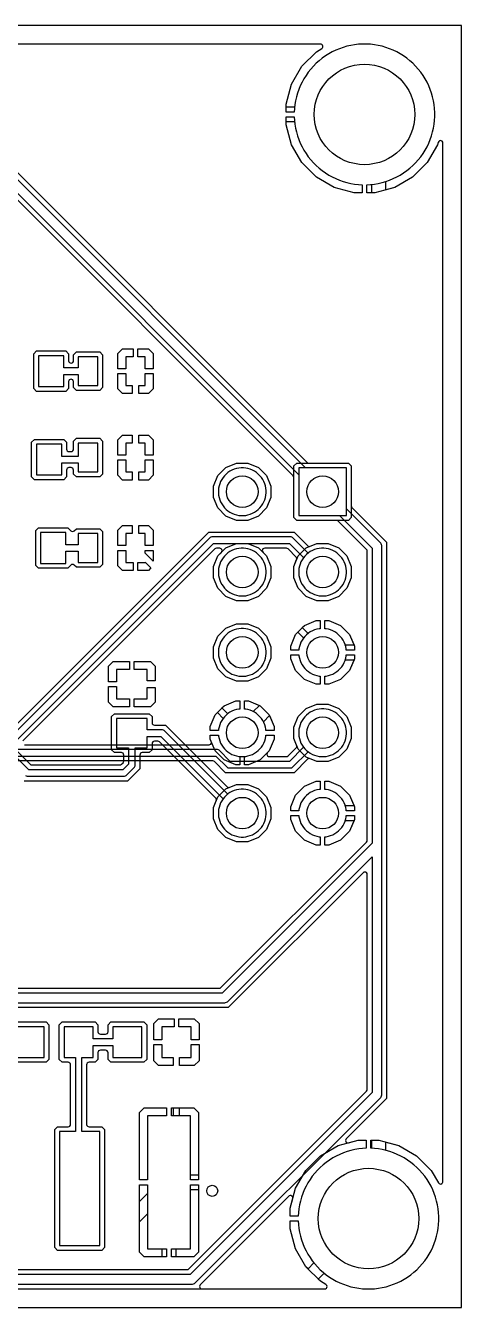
# Model space of a CAD drawing. Header units: millimetres. Extents: x 0 to 40.6, y 0 to 40.5.
# Drawn here: x 26.87 to 40.64, y 0 to 40.51 of the extents above; entities that cross this region are included whole.
import ezdxf

# ---------------------------------------------------------------- set-up
doc = ezdxf.new("R2010")
doc.units = ezdxf.units.MM

msp = doc.modelspace()

# ---------------------------------------------------------------- linework, layer by layer
at = {"layer": '16_copper'}
for points in [[(23.845, 10.084), (32.989, 10.084), (33.019, 10.09), (33.043, 10.106), (37.646, 14.709), (37.663, 14.734), (37.668, 14.763), (37.668, 23.904), (37.662, 23.934), (37.646, 23.958), (36.751, 24.852), (36.726, 24.869), (36.698, 24.875), (35.437, 24.875), (35.347, 24.964), (35.347, 26.598), (35.437, 26.687), (37.071, 26.687), (37.16, 26.598), (37.16, 25.337), (37.166, 25.307), (37.183, 25.283), (38.278, 24.188), (38.278, 6.605), (37.002, 5.329), (36.985, 5.304), (36.98, 5.274), (36.986, 5.244), (37.004, 5.22), (37.03, 5.204), (37.06, 5.199), (37.076, 5.202), (37.38, 5.283), (37.63, 5.283), (37.63, 5.028), (37.519, 5.022), (37.395, 5.008), (37.273, 4.987), (37.151, 4.96), (37.031, 4.925), (36.913, 4.884), (36.798, 4.836), (36.686, 4.782), (36.577, 4.722), (36.471, 4.655), (36.369, 4.583), (36.272, 4.505), (36.179, 4.422), (36.091, 4.334), (36.008, 4.241), (35.93, 4.144), (35.858, 4.042), (35.791, 3.936), (35.731, 3.827), (35.677, 3.715), (35.629, 3.6), (35.588, 3.482), (35.553, 3.362), (35.526, 3.24), (35.505, 3.118), (35.491, 2.994), (35.485, 2.883), (35.23, 2.883), (35.23, 3.133), (35.311, 3.437), (35.313, 3.468), (35.303, 3.496), (35.283, 3.519), (35.255, 3.531), (35.225, 3.532), (35.197, 3.521), (35.184, 3.511), (32.387, 0.714), (32.371, 0.689), (32.365, 0.659), (32.372, 0.63), (32.389, 0.605), (32.415, 0.589), (32.441, 0.584), (36.318, 0.584), (36.348, 0.59), (36.373, 0.607), (36.389, 0.633), (36.395, 0.663), (36.388, 0.692), (36.37, 0.717), (36.357, 0.726), (36.186, 0.825), (35.725, 1.286), (35.399, 1.851), (35.23, 2.481), (35.23, 2.731), (35.485, 2.731), (35.491, 2.62), (35.505, 2.496), (35.526, 2.373), (35.553, 2.251), (35.588, 2.132), (35.629, 2.014), (35.677, 1.899), (35.731, 1.786), (35.791, 1.677), (35.858, 1.571), (35.93, 1.47), (36.008, 1.372), (36.091, 1.279), (36.179, 1.191), (36.272, 1.108), (36.369, 1.03), (36.471, 0.958), (36.577, 0.892), (36.686, 0.831), (36.798, 0.777), (36.913, 0.73), (37.031, 0.688), (37.151, 0.654), (37.273, 0.626), (37.395, 0.605), (37.519, 0.591), (37.644, 0.584), (37.769, 0.584), (37.893, 0.591), (38.017, 0.605), (38.14, 0.626), (38.262, 0.654), (38.381, 0.688), (38.499, 0.73), (38.614, 0.777), (38.727, 0.831), (38.836, 0.892), (38.942, 0.958), (39.043, 1.03), (39.141, 1.108), (39.234, 1.191), (39.322, 1.279), (39.405, 1.372), (39.483, 1.47), (39.555, 1.571), (39.621, 1.677), (39.682, 1.786), (39.736, 1.899), (39.783, 2.014), (39.825, 2.132), (39.859, 2.251), (39.887, 2.373), (39.908, 2.496), (39.922, 2.62), (39.929, 2.744), (39.929, 2.869), (39.922, 2.994), (39.908, 3.118), (39.887, 3.24), (39.859, 3.362), (39.825, 3.482), (39.783, 3.6), (39.736, 3.715), (39.682, 3.827), (39.621, 3.936), (39.555, 4.042), (39.483, 4.144), (39.405, 4.241), (39.322, 4.334), (39.234, 4.422), (39.141, 4.505), (39.043, 4.583), (38.942, 4.655), (38.836, 4.722), (38.727, 4.782), (38.614, 4.836), (38.499, 4.884), (38.381, 4.925), (38.262, 4.96), (38.14, 4.987), (38.017, 5.008), (37.893, 5.022), (37.782, 5.028), (37.782, 5.283), (38.032, 5.283), (38.662, 5.114), (39.227, 4.788), (39.688, 4.327), (39.914, 3.937), (39.934, 3.914), (39.961, 3.901), (39.991, 3.899), (40.02, 3.91), (40.042, 3.931), (40.054, 3.958), (40.056, 3.975), (40.056, 36.801), (40.05, 36.831), (40.033, 36.856), (40.007, 36.873), (39.977, 36.878), (39.948, 36.871), (39.923, 36.853), (39.906, 36.821), (39.887, 36.75), (39.561, 36.186), (39.1, 35.725), (38.535, 35.399), (37.905, 35.23), (37.656, 35.23), (37.656, 35.485), (37.766, 35.491), (37.89, 35.505), (38.013, 35.526), (38.135, 35.553), (38.254, 35.588), (38.372, 35.629), (38.487, 35.677), (38.6, 35.731), (38.709, 35.791), (38.815, 35.858), (38.916, 35.93), (39.014, 36.008), (39.107, 36.091), (39.195, 36.179), (39.278, 36.272), (39.356, 36.369), (39.428, 36.471), (39.494, 36.577), (39.555, 36.686), (39.609, 36.798), (39.656, 36.913), (39.698, 37.031), (39.732, 37.151), (39.76, 37.273), (39.781, 37.395), (39.795, 37.519), (39.802, 37.644), (39.802, 37.769), (39.795, 37.893), (39.781, 38.017), (39.76, 38.14), (39.732, 38.262), (39.698, 38.381), (39.656, 38.499), (39.609, 38.614), (39.555, 38.727), (39.494, 38.836), (39.428, 38.942), (39.356, 39.043), (39.278, 39.141), (39.195, 39.234), (39.107, 39.322), (39.014, 39.405), (38.916, 39.483), (38.815, 39.555), (38.709, 39.621), (38.6, 39.682), (38.487, 39.736), (38.372, 39.783), (38.254, 39.825), (38.135, 39.859), (38.013, 39.887), (37.89, 39.908), (37.766, 39.922), (37.642, 39.929), (37.517, 39.929), (37.392, 39.922), (37.268, 39.908), (37.146, 39.887), (37.024, 39.859), (36.904, 39.825), (36.786, 39.783), (36.671, 39.736), (36.559, 39.682), (36.45, 39.621), (36.344, 39.555), (36.242, 39.483), (36.145, 39.405), (36.052, 39.322), (35.964, 39.234), (35.881, 39.141), (35.803, 39.043), (35.731, 38.942), (35.664, 38.836), (35.604, 38.727), (35.55, 38.614), (35.502, 38.499), (35.461, 38.381), (35.426, 38.262), (35.399, 38.14), (35.378, 38.017), (35.364, 37.893), (35.358, 37.782), (35.103, 37.782), (35.103, 38.032), (35.272, 38.662), (35.598, 39.227), (36.059, 39.688), (36.23, 39.787), (36.252, 39.807), (36.265, 39.834), (36.267, 39.864), (36.256, 39.893), (36.235, 39.915), (36.208, 39.927), (36.191, 39.929), (4.322, 39.929)], [(22.199, 0.737), (32.146, 0.737), (32.175, 0.742), (32.203, 0.754), (32.228, 0.771), (38.091, 6.634), (38.108, 6.659), (38.12, 6.687), (38.125, 6.716), (38.125, 24.077), (38.12, 24.106), (38.108, 24.134), (38.091, 24.159), (37.008, 25.243), (37.008, 26.535), (35.5, 26.535), (35.5, 25.027), (36.792, 25.027), (37.821, 23.999), (37.821, 14.668), (33.084, 9.931), (23.714, 9.931)], [(26.338, 18.183), (32.658, 24.503), (35.351, 24.503), (35.778, 24.076), (35.803, 24.059), (35.833, 24.054), (35.861, 24.059), (36.074, 24.147), (36.434, 24.147), (36.767, 24.009), (37.022, 23.754), (37.16, 23.421), (37.16, 23.061), (37.022, 22.728), (36.767, 22.473), (36.434, 22.335), (36.074, 22.335), (35.74, 22.473), (35.485, 22.728), (35.347, 23.061), (35.347, 23.421), (35.435, 23.634), (35.441, 23.663), (35.435, 23.693), (35.419, 23.717), (35.163, 23.973), (35.138, 23.989), (35.109, 23.995), (34.426, 23.995), (34.396, 23.989), (34.371, 23.972), (34.355, 23.946), (34.349, 23.916), (34.356, 23.887), (34.372, 23.865), (34.482, 23.754), (34.62, 23.421), (34.62, 23.061), (34.482, 22.728), (34.227, 22.473), (33.894, 22.335), (33.534, 22.335), (33.2, 22.473), (32.945, 22.728), (32.807, 23.061), (32.807, 23.421), (32.945, 23.754), (33.056, 23.865), (33.073, 23.89), (33.078, 23.92), (33.072, 23.95), (33.054, 23.974), (33.028, 23.99), (33.002, 23.995), (32.9, 23.995), (32.87, 23.989), (32.846, 23.973), (26.783, 17.91)], [(26.483, 17.826), (32.805, 24.147), (35.204, 24.147), (35.653, 23.698), (35.647, 23.691), (35.606, 23.629), (35.571, 23.564), (35.543, 23.495), (35.522, 23.424), (35.507, 23.352), (35.5, 23.278), (35.5, 23.204), (35.507, 23.13), (35.522, 23.058), (35.543, 22.987), (35.571, 22.918), (35.606, 22.853), (35.647, 22.791), (35.694, 22.734), (35.747, 22.682), (35.804, 22.635), (35.866, 22.593), (35.931, 22.559), (35.999, 22.53), (36.07, 22.509), (36.143, 22.494), (36.217, 22.487), (36.291, 22.487), (36.365, 22.494), (36.437, 22.509), (36.508, 22.53), (36.577, 22.559), (36.642, 22.593), (36.703, 22.635), (36.761, 22.682), (36.813, 22.734), (36.86, 22.791), (36.901, 22.853), (36.936, 22.918), (36.965, 22.987), (36.986, 23.058), (37.001, 23.13), (37.008, 23.204), (37.008, 23.278), (37.001, 23.352), (36.986, 23.424), (36.965, 23.495), (36.936, 23.564), (36.901, 23.629), (36.86, 23.691), (36.813, 23.748), (36.761, 23.8), (36.703, 23.847), (36.642, 23.889), (36.577, 23.923), (36.508, 23.952), (36.437, 23.973), (36.365, 23.988), (36.291, 23.995), (36.217, 23.995), (36.143, 23.988), (36.07, 23.973), (35.999, 23.952), (35.931, 23.923), (35.866, 23.889), (35.804, 23.847), (35.797, 23.842), (35.308, 24.33), (35.285, 24.344), (35.259, 24.351), (32.75, 24.351), (32.724, 24.344), (32.701, 24.33), (26.379, 18.009)], [(26.837, 17.78), (32.667, 17.78), (32.696, 17.786), (32.721, 17.803), (32.738, 17.829), (32.743, 17.859), (32.737, 17.885), (32.706, 17.96), (32.706, 18.085), (32.964, 18.085), (32.967, 18.05), (32.982, 17.978), (33.003, 17.907), (33.031, 17.838), (33.066, 17.773), (33.107, 17.711), (33.154, 17.654), (33.207, 17.602), (33.264, 17.555), (33.326, 17.513), (33.391, 17.479), (33.459, 17.45), (33.53, 17.429), (33.603, 17.414), (33.677, 17.407), (33.751, 17.407), (33.825, 17.414), (33.897, 17.429), (33.968, 17.45), (34.037, 17.479), (34.102, 17.513), (34.163, 17.555), (34.221, 17.602), (34.273, 17.654), (34.32, 17.711), (34.361, 17.773), (34.396, 17.838), (34.425, 17.907), (34.446, 17.978), (34.461, 18.05), (34.464, 18.085), (34.722, 18.085), (34.722, 17.96), (34.568, 17.59), (34.515, 17.537), (34.499, 17.512), (34.493, 17.482), (34.5, 17.452), (34.517, 17.428), (34.543, 17.412), (34.569, 17.407), (35.109, 17.407), (35.139, 17.413), (35.163, 17.429), (35.419, 17.685), (35.436, 17.711), (35.441, 17.74), (35.435, 17.768), (35.347, 17.981), (35.347, 18.341), (35.485, 18.674), (35.74, 18.929), (36.074, 19.067), (36.434, 19.067), (36.767, 18.929), (37.022, 18.674), (37.16, 18.341), (37.16, 17.981), (37.022, 17.648), (36.767, 17.393), (36.434, 17.255), (36.074, 17.255), (35.861, 17.343), (35.831, 17.348), (35.802, 17.342), (35.778, 17.326), (35.351, 16.899), (33.191, 16.899), (32.84, 17.25), (32.815, 17.266), (32.786, 17.272), (16.657, 17.272)], [(16.493, 17.424), (32.881, 17.424), (33.234, 17.072), (33.257, 17.058), (33.283, 17.051), (35.259, 17.051), (35.285, 17.058), (35.308, 17.072), (35.797, 17.56), (35.804, 17.555), (35.866, 17.513), (35.931, 17.479), (35.999, 17.45), (36.07, 17.429), (36.143, 17.414), (36.217, 17.407), (36.291, 17.407), (36.365, 17.414), (36.437, 17.429), (36.508, 17.45), (36.577, 17.479), (36.642, 17.513), (36.703, 17.555), (36.761, 17.602), (36.813, 17.654), (36.86, 17.711), (36.901, 17.773), (36.936, 17.838), (36.965, 17.907), (36.986, 17.978), (37.001, 18.05), (37.008, 18.124), (37.008, 18.198), (37.001, 18.272), (36.986, 18.344), (36.965, 18.415), (36.936, 18.484), (36.901, 18.549), (36.86, 18.611), (36.813, 18.668), (36.761, 18.72), (36.703, 18.767), (36.642, 18.809), (36.577, 18.843), (36.508, 18.872), (36.437, 18.893), (36.365, 18.908), (36.291, 18.915), (36.217, 18.915), (36.143, 18.908), (36.07, 18.893), (35.999, 18.872), (35.931, 18.843), (35.866, 18.809), (35.804, 18.767), (35.747, 18.72), (35.694, 18.668), (35.647, 18.611), (35.606, 18.549), (35.571, 18.484), (35.543, 18.415), (35.522, 18.344), (35.507, 18.272), (35.5, 18.198), (35.5, 18.124), (35.507, 18.05), (35.522, 17.978), (35.543, 17.907), (35.571, 17.838), (35.606, 17.773), (35.647, 17.711), (35.653, 17.704), (35.204, 17.255), (33.338, 17.255), (32.986, 17.607), (32.962, 17.621), (32.937, 17.628), (16.493, 17.628)], [(23.714, 9.627), (33.162, 9.627), (33.191, 9.632), (33.219, 9.644), (33.244, 9.661), (37.821, 14.237), (37.821, 6.794), (32.068, 1.041), (22.316, 1.041)], [(22.77, 1.194), (31.973, 1.194), (32.003, 1.2), (32.027, 1.216), (37.646, 6.835), (37.663, 6.86), (37.668, 6.889), (37.668, 13.685), (37.662, 13.715), (37.645, 13.74), (37.619, 13.756), (37.59, 13.761), (37.56, 13.754), (37.538, 13.739), (33.273, 9.474), (23.845, 9.474)]]:
    msp.add_lwpolyline(points, dxfattribs=at)
for points in [[(37.253, 35.23), (36.623, 35.399), (36.059, 35.725), (35.598, 36.186), (35.272, 36.75), (35.103, 37.38), (35.103, 37.63), (35.358, 37.63), (35.364, 37.519), (35.378, 37.395), (35.399, 37.273), (35.426, 37.151), (35.461, 37.031), (35.502, 36.913), (35.55, 36.798), (35.604, 36.686), (35.664, 36.577), (35.731, 36.471), (35.803, 36.369), (35.881, 36.272), (35.964, 36.179), (36.052, 36.091), (36.145, 36.008), (36.242, 35.93), (36.344, 35.858), (36.45, 35.791), (36.559, 35.731), (36.671, 35.677), (36.786, 35.629), (36.904, 35.588), (37.024, 35.553), (37.146, 35.526), (37.268, 35.505), (37.392, 35.491), (37.503, 35.485), (37.503, 35.23)], [(33.534, 24.875), (33.2, 25.013), (32.945, 25.268), (32.807, 25.601), (32.807, 25.961), (32.945, 26.294), (33.2, 26.549), (33.534, 26.687), (33.894, 26.687), (34.227, 26.549), (34.482, 26.294), (34.62, 25.961), (34.62, 25.601), (34.482, 25.268), (34.227, 25.013), (33.894, 24.875)], [(33.825, 25.034), (33.897, 25.049), (33.968, 25.07), (34.037, 25.099), (34.102, 25.133), (34.163, 25.175), (34.221, 25.222), (34.273, 25.274), (34.32, 25.331), (34.361, 25.393), (34.396, 25.458), (34.425, 25.527), (34.446, 25.598), (34.461, 25.67), (34.468, 25.744), (34.468, 25.818), (34.461, 25.892), (34.446, 25.964), (34.425, 26.035), (34.396, 26.104), (34.361, 26.169), (34.32, 26.231), (34.273, 26.288), (34.221, 26.34), (34.163, 26.387), (34.102, 26.429), (34.037, 26.463), (33.968, 26.492), (33.897, 26.513), (33.825, 26.528), (33.751, 26.535), (33.677, 26.535), (33.603, 26.528), (33.53, 26.513), (33.459, 26.492), (33.391, 26.463), (33.326, 26.429), (33.264, 26.387), (33.207, 26.34), (33.154, 26.288), (33.107, 26.231), (33.066, 26.169), (33.031, 26.104), (33.003, 26.035), (32.982, 25.964), (32.967, 25.892), (32.96, 25.818), (32.96, 25.744), (32.967, 25.67), (32.982, 25.598), (33.003, 25.527), (33.031, 25.458), (33.066, 25.393), (33.107, 25.331), (33.154, 25.274), (33.207, 25.222), (33.264, 25.175), (33.326, 25.133), (33.391, 25.099), (33.459, 25.07), (33.53, 25.049), (33.603, 25.034), (33.677, 25.027), (33.751, 25.027)], [(33.825, 22.494), (33.897, 22.509), (33.968, 22.53), (34.037, 22.559), (34.102, 22.593), (34.163, 22.635), (34.221, 22.682), (34.273, 22.734), (34.32, 22.791), (34.361, 22.853), (34.396, 22.918), (34.425, 22.987), (34.446, 23.058), (34.461, 23.13), (34.468, 23.204), (34.468, 23.278), (34.461, 23.352), (34.446, 23.424), (34.425, 23.495), (34.396, 23.564), (34.361, 23.629), (34.32, 23.691), (34.273, 23.748), (34.221, 23.8), (34.163, 23.847), (34.102, 23.889), (34.037, 23.923), (33.968, 23.952), (33.897, 23.973), (33.825, 23.988), (33.751, 23.995), (33.677, 23.995), (33.603, 23.988), (33.53, 23.973), (33.459, 23.952), (33.391, 23.923), (33.326, 23.889), (33.264, 23.847), (33.207, 23.8), (33.154, 23.748), (33.107, 23.691), (33.066, 23.629), (33.031, 23.564), (33.003, 23.495), (32.982, 23.424), (32.967, 23.352), (32.96, 23.278), (32.96, 23.204), (32.967, 23.13), (32.982, 23.058), (33.003, 22.987), (33.031, 22.918), (33.066, 22.853), (33.107, 22.791), (33.154, 22.734), (33.207, 22.682), (33.264, 22.635), (33.326, 22.593), (33.391, 22.559), (33.459, 22.53), (33.53, 22.509), (33.603, 22.494), (33.677, 22.487), (33.751, 22.487)], [(33.534, 19.795), (33.2, 19.933), (32.945, 20.188), (32.807, 20.521), (32.807, 20.881), (32.945, 21.214), (33.2, 21.469), (33.534, 21.607), (33.894, 21.607), (34.227, 21.469), (34.482, 21.214), (34.62, 20.881), (34.62, 20.521), (34.482, 20.188), (34.227, 19.933), (33.894, 19.795)], [(35.246, 20.777), (35.246, 20.902), (35.399, 21.272), (35.683, 21.556), (36.053, 21.709), (36.178, 21.709), (36.178, 21.451), (36.143, 21.448), (36.07, 21.433), (35.999, 21.412), (35.931, 21.383), (35.866, 21.349), (35.804, 21.307), (35.747, 21.26), (35.694, 21.208), (35.647, 21.151), (35.606, 21.089), (35.571, 21.024), (35.543, 20.955), (35.522, 20.884), (35.507, 20.812), (35.504, 20.777)], [(37.004, 20.777), (37.001, 20.812), (36.986, 20.884), (36.965, 20.955), (36.936, 21.024), (36.901, 21.089), (36.86, 21.151), (36.813, 21.208), (36.761, 21.26), (36.703, 21.307), (36.642, 21.349), (36.577, 21.383), (36.508, 21.412), (36.437, 21.433), (36.365, 21.448), (36.33, 21.451), (36.33, 21.709), (36.454, 21.709), (36.825, 21.556), (37.108, 21.272), (37.262, 20.902), (37.262, 20.777)], [(33.825, 19.954), (33.897, 19.969), (33.968, 19.99), (34.037, 20.019), (34.102, 20.053), (34.163, 20.095), (34.221, 20.142), (34.273, 20.194), (34.32, 20.251), (34.361, 20.313), (34.396, 20.378), (34.425, 20.447), (34.446, 20.518), (34.461, 20.59), (34.468, 20.664), (34.468, 20.738), (34.461, 20.812), (34.446, 20.884), (34.425, 20.955), (34.396, 21.024), (34.361, 21.089), (34.32, 21.151), (34.273, 21.208), (34.221, 21.26), (34.163, 21.307), (34.102, 21.349), (34.037, 21.383), (33.968, 21.412), (33.897, 21.433), (33.825, 21.448), (33.751, 21.455), (33.677, 21.455), (33.603, 21.448), (33.53, 21.433), (33.459, 21.412), (33.391, 21.383), (33.326, 21.349), (33.264, 21.307), (33.207, 21.26), (33.154, 21.208), (33.107, 21.151), (33.066, 21.089), (33.031, 21.024), (33.003, 20.955), (32.982, 20.884), (32.967, 20.812), (32.96, 20.738), (32.96, 20.664), (32.967, 20.59), (32.982, 20.518), (33.003, 20.447), (33.031, 20.378), (33.066, 20.313), (33.107, 20.251), (33.154, 20.194), (33.207, 20.142), (33.264, 20.095), (33.326, 20.053), (33.391, 20.019), (33.459, 19.99), (33.53, 19.969), (33.603, 19.954), (33.677, 19.947), (33.751, 19.947)], [(36.053, 19.693), (35.683, 19.846), (35.399, 20.13), (35.246, 20.5), (35.246, 20.625), (35.504, 20.625), (35.507, 20.59), (35.522, 20.518), (35.543, 20.447), (35.571, 20.378), (35.606, 20.313), (35.647, 20.251), (35.694, 20.194), (35.747, 20.142), (35.804, 20.095), (35.866, 20.053), (35.931, 20.019), (35.999, 19.99), (36.07, 19.969), (36.143, 19.954), (36.178, 19.951), (36.178, 19.693)], [(36.33, 19.693), (36.33, 19.951), (36.365, 19.954), (36.437, 19.969), (36.508, 19.99), (36.577, 20.019), (36.642, 20.053), (36.703, 20.095), (36.761, 20.142), (36.813, 20.194), (36.86, 20.251), (36.901, 20.313), (36.936, 20.378), (36.965, 20.447), (36.986, 20.518), (37.001, 20.59), (37.004, 20.625), (37.262, 20.625), (37.262, 20.5), (37.108, 20.13), (36.825, 19.846), (36.454, 19.693)], [(32.706, 18.237), (32.706, 18.362), (32.859, 18.732), (33.143, 19.016), (33.513, 19.169), (33.638, 19.169), (33.638, 18.911), (33.603, 18.908), (33.53, 18.893), (33.459, 18.872), (33.391, 18.843), (33.326, 18.809), (33.264, 18.767), (33.207, 18.72), (33.154, 18.668), (33.107, 18.611), (33.066, 18.549), (33.031, 18.484), (33.003, 18.415), (32.982, 18.344), (32.967, 18.272), (32.964, 18.237)], [(34.464, 18.237), (34.461, 18.272), (34.446, 18.344), (34.425, 18.415), (34.396, 18.484), (34.361, 18.549), (34.32, 18.611), (34.273, 18.668), (34.221, 18.72), (34.163, 18.767), (34.102, 18.809), (34.037, 18.843), (33.968, 18.872), (33.897, 18.893), (33.825, 18.908), (33.79, 18.911), (33.79, 19.169), (33.914, 19.169), (34.285, 19.016), (34.568, 18.732), (34.722, 18.362), (34.722, 18.237)], [(35.246, 15.697), (35.246, 15.822), (35.399, 16.192), (35.683, 16.476), (36.053, 16.629), (36.178, 16.629), (36.178, 16.371), (36.143, 16.368), (36.07, 16.353), (35.999, 16.332), (35.931, 16.303), (35.866, 16.269), (35.804, 16.227), (35.747, 16.18), (35.694, 16.128), (35.647, 16.071), (35.606, 16.009), (35.571, 15.944), (35.543, 15.875), (35.522, 15.804), (35.507, 15.732), (35.504, 15.697)], [(37.004, 15.697), (37.001, 15.732), (36.986, 15.804), (36.965, 15.875), (36.936, 15.944), (36.901, 16.009), (36.86, 16.071), (36.813, 16.128), (36.761, 16.18), (36.703, 16.227), (36.642, 16.269), (36.577, 16.303), (36.508, 16.332), (36.437, 16.353), (36.365, 16.368), (36.33, 16.371), (36.33, 16.629), (36.454, 16.629), (36.825, 16.476), (37.108, 16.192), (37.262, 15.822), (37.262, 15.697)], [(33.534, 14.715), (33.2, 14.853), (32.945, 15.108), (32.807, 15.441), (32.807, 15.801), (32.945, 16.134), (33.2, 16.389), (33.534, 16.527), (33.894, 16.527), (34.227, 16.389), (34.482, 16.134), (34.62, 15.801), (34.62, 15.441), (34.482, 15.108), (34.227, 14.853), (33.894, 14.715)], [(33.825, 14.874), (33.897, 14.889), (33.968, 14.91), (34.037, 14.939), (34.102, 14.973), (34.163, 15.015), (34.221, 15.062), (34.273, 15.114), (34.32, 15.171), (34.361, 15.233), (34.396, 15.298), (34.425, 15.367), (34.446, 15.438), (34.461, 15.51), (34.468, 15.584), (34.468, 15.658), (34.461, 15.732), (34.446, 15.804), (34.425, 15.875), (34.396, 15.944), (34.361, 16.009), (34.32, 16.071), (34.273, 16.128), (34.221, 16.18), (34.163, 16.227), (34.102, 16.269), (34.037, 16.303), (33.968, 16.332), (33.897, 16.353), (33.825, 16.368), (33.751, 16.375), (33.677, 16.375), (33.603, 16.368), (33.53, 16.353), (33.459, 16.332), (33.391, 16.303), (33.326, 16.269), (33.264, 16.227), (33.207, 16.18), (33.154, 16.128), (33.107, 16.071), (33.066, 16.009), (33.031, 15.944), (33.003, 15.875), (32.982, 15.804), (32.967, 15.732), (32.96, 15.658), (32.96, 15.584), (32.967, 15.51), (32.982, 15.438), (33.003, 15.367), (33.031, 15.298), (33.066, 15.233), (33.107, 15.171), (33.154, 15.114), (33.207, 15.062), (33.264, 15.015), (33.326, 14.973), (33.391, 14.939), (33.459, 14.91), (33.53, 14.889), (33.603, 14.874), (33.677, 14.867), (33.751, 14.867)], [(36.053, 14.613), (35.683, 14.766), (35.399, 15.05), (35.246, 15.42), (35.246, 15.545), (35.504, 15.545), (35.507, 15.51), (35.522, 15.438), (35.543, 15.367), (35.571, 15.298), (35.606, 15.233), (35.647, 15.171), (35.694, 15.114), (35.747, 15.062), (35.804, 15.015), (35.866, 14.973), (35.931, 14.939), (35.999, 14.91), (36.07, 14.889), (36.143, 14.874), (36.178, 14.871), (36.178, 14.613)], [(36.33, 14.613), (36.33, 14.871), (36.365, 14.874), (36.437, 14.889), (36.508, 14.91), (36.577, 14.939), (36.642, 14.973), (36.703, 15.015), (36.761, 15.062), (36.813, 15.114), (36.86, 15.171), (36.901, 15.233), (36.936, 15.298), (36.965, 15.367), (36.986, 15.438), (37.001, 15.51), (37.004, 15.545), (37.262, 15.545), (37.262, 15.42), (37.108, 15.05), (36.825, 14.766), (36.454, 14.613)], [(30.471, 4.03), (30.471, 6.159), (30.62, 6.308), (31.324, 6.308), (31.324, 6.054), (30.725, 6.054), (30.725, 4.03)], [(32.075, 4.183), (32.075, 6.054), (31.476, 6.054), (31.476, 6.308), (32.18, 6.308), (32.329, 6.159), (32.329, 4.183)], [(30.471, 3.878), (30.725, 3.878), (30.725, 3.602), (30.471, 3.348)], [(31.476, 1.6), (31.476, 1.854), (32.075, 1.854), (32.075, 3.726), (32.329, 3.726), (32.329, 1.749), (32.18, 1.6)], [(30.62, 1.6), (30.471, 1.749), (30.471, 2.702), (30.725, 2.956), (30.725, 1.854), (31.324, 1.854), (31.324, 1.6)]]:
    msp.add_lwpolyline(points, close=True, dxfattribs=at)
at = {"layer": '1_copper'}
for points in [[(4.195, 0.584), (36.318, 0.584), (36.348, 0.59), (36.373, 0.607), (36.389, 0.633), (36.395, 0.663), (36.388, 0.692), (36.37, 0.717), (36.357, 0.726), (36.186, 0.825), (36.117, 0.894), (36.305, 1.082), (36.369, 1.03), (36.471, 0.958), (36.577, 0.892), (36.686, 0.831), (36.798, 0.777), (36.913, 0.73), (37.031, 0.688), (37.151, 0.654), (37.273, 0.626), (37.395, 0.605), (37.519, 0.591), (37.644, 0.584), (37.769, 0.584), (37.893, 0.591), (38.017, 0.605), (38.14, 0.626), (38.262, 0.654), (38.381, 0.688), (38.499, 0.73), (38.614, 0.777), (38.727, 0.831), (38.836, 0.892), (38.942, 0.958), (39.043, 1.03), (39.141, 1.108), (39.234, 1.191), (39.322, 1.279), (39.405, 1.372), (39.483, 1.47), (39.555, 1.571), (39.621, 1.677), (39.682, 1.786), (39.736, 1.899), (39.783, 2.014), (39.825, 2.132), (39.859, 2.251), (39.887, 2.373), (39.908, 2.496), (39.922, 2.62), (39.929, 2.744), (39.929, 2.869), (39.922, 2.994), (39.908, 3.118), (39.887, 3.24), (39.859, 3.362), (39.825, 3.482), (39.783, 3.6), (39.736, 3.715), (39.682, 3.827), (39.621, 3.936), (39.555, 4.042), (39.483, 4.144), (39.405, 4.241), (39.322, 4.334), (39.234, 4.422), (39.141, 4.505), (39.043, 4.583), (38.942, 4.655), (38.836, 4.722), (38.727, 4.782), (38.614, 4.836), (38.499, 4.884), (38.381, 4.925), (38.262, 4.96), (38.252, 4.962), (38.252, 5.224), (38.662, 5.114), (39.227, 4.788), (39.688, 4.327), (39.914, 3.937), (39.934, 3.914), (39.961, 3.901), (39.991, 3.899), (40.02, 3.91), (40.042, 3.931), (40.054, 3.958), (40.056, 3.975), (40.056, 36.801), (40.05, 36.831), (40.033, 36.856), (40.007, 36.873), (39.977, 36.878), (39.948, 36.871), (39.923, 36.853), (39.906, 36.821), (39.887, 36.75), (39.561, 36.186), (39.1, 35.725), (38.535, 35.399), (38.252, 35.323), (38.252, 35.587), (38.254, 35.588), (38.372, 35.629), (38.487, 35.677), (38.6, 35.731), (38.709, 35.791), (38.815, 35.858), (38.916, 35.93), (39.014, 36.008), (39.107, 36.091), (39.195, 36.179), (39.278, 36.272), (39.356, 36.369), (39.428, 36.471), (39.494, 36.577), (39.555, 36.686), (39.609, 36.798), (39.656, 36.913), (39.698, 37.031), (39.732, 37.151), (39.76, 37.273), (39.781, 37.395), (39.795, 37.519), (39.802, 37.644), (39.802, 37.769), (39.795, 37.893), (39.781, 38.017), (39.76, 38.14), (39.732, 38.262), (39.698, 38.381), (39.656, 38.499), (39.609, 38.614), (39.555, 38.727), (39.494, 38.836), (39.428, 38.942), (39.356, 39.043), (39.278, 39.141), (39.195, 39.234), (39.107, 39.322), (39.014, 39.405), (38.916, 39.483), (38.815, 39.555), (38.709, 39.621), (38.6, 39.682), (38.487, 39.736), (38.372, 39.783), (38.254, 39.825), (38.135, 39.859), (38.013, 39.887), (37.89, 39.908), (37.766, 39.922), (37.642, 39.929), (37.517, 39.929), (37.392, 39.922), (37.268, 39.908), (37.146, 39.887), (37.024, 39.859), (36.904, 39.825), (36.786, 39.783), (36.671, 39.736), (36.559, 39.682), (36.45, 39.621), (36.344, 39.555), (36.242, 39.483), (36.145, 39.405), (36.052, 39.322), (35.964, 39.234), (35.881, 39.141), (35.803, 39.043), (35.731, 38.942), (35.664, 38.836), (35.604, 38.727), (35.55, 38.614), (35.502, 38.499), (35.461, 38.381), (35.426, 38.262), (35.399, 38.14), (35.378, 38.017), (35.368, 37.935), (35.103, 37.935), (35.103, 38.032), (35.272, 38.662), (35.598, 39.227), (36.059, 39.688), (36.23, 39.787), (36.252, 39.807), (36.265, 39.834), (36.267, 39.864), (36.256, 39.893), (36.235, 39.915), (36.208, 39.927), (36.191, 39.929), (4.322, 39.929)], [(25.966, 36.5), (35.756, 26.71), (35.781, 26.693), (35.81, 26.687), (37.071, 26.687), (37.16, 26.598), (37.16, 24.964), (37.071, 24.875), (35.437, 24.875), (35.347, 24.964), (35.347, 26.225), (35.341, 26.255), (35.325, 26.279), (25.736, 35.868)], [(25.777, 36.043), (35.5, 26.319), (35.5, 25.027), (37.008, 25.027), (37.008, 26.535), (35.715, 26.535), (25.937, 36.313)], [(26.864, 16.81), (26.887, 16.796), (26.913, 16.789), (29.998, 16.789), (30.024, 16.796), (30.047, 16.81), (30.307, 17.07), (30.321, 17.093), (30.328, 17.119), (30.328, 17.688), (30.711, 17.688), (30.711, 18.047), (31.144, 18.047), (33.113, 16.078), (33.107, 16.071), (33.066, 16.009), (33.031, 15.944), (33.003, 15.875), (32.982, 15.804), (32.967, 15.732), (32.96, 15.658), (32.96, 15.584), (32.967, 15.51), (32.982, 15.438), (33.003, 15.367), (33.031, 15.298), (33.066, 15.233), (33.107, 15.171), (33.154, 15.114), (33.207, 15.062), (33.264, 15.015), (33.326, 14.973), (33.391, 14.939), (33.459, 14.91), (33.53, 14.889), (33.603, 14.874), (33.677, 14.867), (33.751, 14.867), (33.825, 14.874), (33.897, 14.889), (33.968, 14.91), (34.037, 14.939), (34.102, 14.973), (34.163, 15.015), (34.221, 15.062), (34.273, 15.114), (34.32, 15.171), (34.361, 15.233), (34.396, 15.298), (34.425, 15.367), (34.446, 15.438), (34.461, 15.51), (34.468, 15.584), (34.468, 15.658), (34.461, 15.732), (34.446, 15.804), (34.425, 15.875), (34.396, 15.944), (34.361, 16.009), (34.32, 16.071), (34.273, 16.128), (34.221, 16.18), (34.163, 16.227), (34.102, 16.269), (34.037, 16.303), (33.968, 16.332), (33.897, 16.353), (33.825, 16.368), (33.751, 16.375), (33.677, 16.375), (33.603, 16.368), (33.53, 16.353), (33.459, 16.332), (33.391, 16.303), (33.326, 16.269), (33.264, 16.227), (33.257, 16.222), (31.249, 18.23), (31.226, 18.243), (31.2, 18.25), (30.711, 18.25), (30.711, 18.609), (29.741, 18.609), (29.741, 17.688), (30.124, 17.688), (30.124, 17.174), (29.943, 16.993), (26.968, 16.993), (24.708, 19.253)], [(24.922, 19.254), (27.009, 17.167), (27.034, 17.151), (27.063, 17.145), (29.848, 17.145), (29.878, 17.151), (29.902, 17.167), (29.95, 17.215), (29.966, 17.241), (29.972, 17.269), (29.972, 17.459), (29.966, 17.489), (29.949, 17.514), (29.923, 17.53), (29.896, 17.536), (29.678, 17.536), (29.588, 17.625), (29.588, 18.672), (29.678, 18.761), (30.774, 18.761), (30.864, 18.672), (30.864, 18.479), (30.87, 18.449), (30.887, 18.424), (30.912, 18.408), (30.94, 18.402), (31.292, 18.402), (33.238, 16.456), (33.263, 16.439), (33.293, 16.434), (33.321, 16.439), (33.534, 16.527), (33.894, 16.527), (34.227, 16.389), (34.482, 16.134), (34.62, 15.801), (34.62, 15.441), (34.482, 15.108), (34.227, 14.853), (33.894, 14.715), (33.534, 14.715), (33.2, 14.853), (32.945, 15.108), (32.807, 15.441), (32.807, 15.801), (32.895, 16.014), (32.901, 16.043), (32.895, 16.073), (32.879, 16.097), (31.104, 17.872), (31.078, 17.889), (31.05, 17.894), (30.94, 17.894), (30.91, 17.888), (30.885, 17.871), (30.869, 17.846), (30.864, 17.818), (30.864, 17.625), (30.774, 17.536), (30.556, 17.536), (30.526, 17.53), (30.501, 17.512), (30.485, 17.487), (30.48, 17.459), (30.48, 17.027), (30.09, 16.637), (26.821, 16.637)], [(26.596, 9.02), (27.517, 9.02), (27.607, 8.93), (27.607, 7.834), (27.517, 7.745), (26.47, 7.745)], [(26.533, 7.897), (27.454, 7.897), (27.454, 8.867), (26.533, 8.867)]]:
    msp.add_lwpolyline(points, dxfattribs=at)
for points in [[(37.253, 35.23), (36.623, 35.399), (36.059, 35.725), (35.598, 36.186), (35.272, 36.75), (35.103, 37.38), (35.103, 37.478), (35.368, 37.478), (35.378, 37.395), (35.399, 37.273), (35.426, 37.151), (35.461, 37.031), (35.502, 36.913), (35.55, 36.798), (35.604, 36.686), (35.664, 36.577), (35.731, 36.471), (35.803, 36.369), (35.881, 36.272), (35.964, 36.179), (36.052, 36.091), (36.145, 36.008), (36.242, 35.93), (36.344, 35.858), (36.45, 35.791), (36.559, 35.731), (36.671, 35.677), (36.786, 35.629), (36.904, 35.588), (37.024, 35.553), (37.146, 35.526), (37.268, 35.505), (37.392, 35.491), (37.503, 35.485), (37.503, 35.23)], [(37.656, 35.23), (37.656, 35.485), (37.766, 35.491), (37.795, 35.494), (37.795, 35.23)], [(27.213, 28.952), (27.124, 29.041), (27.124, 30.141), (27.213, 30.23), (28.138, 30.23), (28.227, 30.141), (28.227, 29.921), (28.233, 29.891), (28.251, 29.866), (28.276, 29.85), (28.304, 29.845), (28.306, 29.845), (28.336, 29.851), (28.361, 29.868), (28.378, 29.894), (28.383, 29.921), (28.383, 30.11), (28.472, 30.199), (29.21, 30.199), (29.299, 30.11), (29.299, 29.072), (29.21, 28.983), (28.472, 28.983), (28.383, 29.072), (28.383, 29.261), (28.377, 29.291), (28.36, 29.316), (28.334, 29.332), (28.306, 29.337), (28.304, 29.337), (28.274, 29.331), (28.249, 29.314), (28.233, 29.288), (28.227, 29.261), (28.227, 29.041), (28.138, 28.952)], [(28.075, 29.489), (28.535, 29.489), (28.535, 29.135), (29.147, 29.135), (29.147, 30.047), (28.535, 30.047), (28.535, 29.693), (28.075, 29.693), (28.075, 30.078), (27.276, 30.078), (27.276, 29.104), (28.075, 29.104)], [(29.781, 29.667), (29.781, 30.152), (29.93, 30.301), (30.265, 30.301), (30.265, 30.047), (30.035, 30.047), (30.035, 29.667)], [(30.647, 29.667), (30.647, 30.047), (30.417, 30.047), (30.417, 30.301), (30.752, 30.301), (30.901, 30.152), (30.901, 29.667)], [(29.93, 28.881), (29.781, 29.03), (29.781, 29.515), (30.035, 29.515), (30.035, 29.135), (30.239, 29.135), (30.239, 28.881)], [(30.443, 28.881), (30.443, 29.135), (30.647, 29.135), (30.647, 29.515), (30.901, 29.515), (30.901, 29.03), (30.752, 28.881)], [(29.781, 26.937), (29.781, 27.422), (29.93, 27.57), (30.239, 27.57), (30.239, 27.316), (30.035, 27.316), (30.035, 26.937)], [(30.647, 26.937), (30.647, 27.316), (30.443, 27.316), (30.443, 27.57), (30.752, 27.57), (30.901, 27.422), (30.901, 26.937)], [(27.15, 26.158), (27.06, 26.247), (27.06, 27.347), (27.15, 27.436), (28.075, 27.436), (28.164, 27.347), (28.164, 27.127), (28.17, 27.097), (28.187, 27.072), (28.213, 27.056), (28.24, 27.051), (28.306, 27.051), (28.336, 27.057), (28.361, 27.074), (28.378, 27.1), (28.383, 27.127), (28.383, 27.38), (28.472, 27.469), (29.21, 27.469), (29.299, 27.38), (29.299, 26.341), (29.21, 26.252), (28.472, 26.252), (28.383, 26.341), (28.383, 26.467), (28.377, 26.497), (28.36, 26.522), (28.334, 26.538), (28.306, 26.543), (28.24, 26.543), (28.21, 26.537), (28.185, 26.52), (28.169, 26.494), (28.164, 26.467), (28.164, 26.247), (28.075, 26.158)], [(28.012, 26.695), (28.535, 26.695), (28.535, 26.405), (29.147, 26.405), (29.147, 27.316), (28.535, 27.316), (28.535, 26.899), (28.012, 26.899), (28.012, 27.284), (27.213, 27.284), (27.213, 26.31), (28.012, 26.31)], [(29.93, 26.151), (29.781, 26.299), (29.781, 26.784), (30.035, 26.784), (30.035, 26.405), (30.239, 26.405), (30.239, 26.151)], [(30.443, 26.151), (30.443, 26.405), (30.647, 26.405), (30.647, 26.784), (30.901, 26.784), (30.901, 26.299), (30.752, 26.151)], [(33.534, 24.875), (33.2, 25.013), (32.945, 25.268), (32.807, 25.601), (32.807, 25.961), (32.945, 26.294), (33.2, 26.549), (33.534, 26.687), (33.894, 26.687), (34.227, 26.549), (34.482, 26.294), (34.62, 25.961), (34.62, 25.601), (34.482, 25.268), (34.227, 25.013), (33.894, 24.875)], [(33.825, 25.034), (33.897, 25.049), (33.968, 25.07), (34.037, 25.099), (34.102, 25.133), (34.163, 25.175), (34.221, 25.222), (34.273, 25.274), (34.32, 25.331), (34.361, 25.393), (34.396, 25.458), (34.425, 25.527), (34.446, 25.598), (34.461, 25.67), (34.468, 25.744), (34.468, 25.818), (34.461, 25.892), (34.446, 25.964), (34.425, 26.035), (34.396, 26.104), (34.361, 26.169), (34.32, 26.231), (34.273, 26.288), (34.221, 26.34), (34.163, 26.387), (34.102, 26.429), (34.037, 26.463), (33.968, 26.492), (33.897, 26.513), (33.825, 26.528), (33.751, 26.535), (33.677, 26.535), (33.603, 26.528), (33.53, 26.513), (33.459, 26.492), (33.391, 26.463), (33.326, 26.429), (33.264, 26.387), (33.207, 26.34), (33.154, 26.288), (33.107, 26.231), (33.066, 26.169), (33.031, 26.104), (33.003, 26.035), (32.982, 25.964), (32.967, 25.892), (32.96, 25.818), (32.96, 25.744), (32.967, 25.67), (32.982, 25.598), (33.003, 25.527), (33.031, 25.458), (33.066, 25.393), (33.107, 25.331), (33.154, 25.274), (33.207, 25.222), (33.264, 25.175), (33.326, 25.133), (33.391, 25.099), (33.459, 25.07), (33.53, 25.049), (33.603, 25.034), (33.677, 25.027), (33.751, 25.027)], [(27.277, 23.364), (27.187, 23.453), (27.187, 24.553), (27.277, 24.642), (28.202, 24.642), (28.298, 24.546), (28.324, 24.529), (28.354, 24.523), (28.383, 24.53), (28.406, 24.546), (28.472, 24.611), (29.21, 24.611), (29.299, 24.522), (29.299, 23.484), (29.21, 23.395), (28.472, 23.395), (28.406, 23.46), (28.381, 23.477), (28.351, 23.483), (28.322, 23.476), (28.298, 23.46), (28.202, 23.364)], [(28.139, 23.901), (28.535, 23.901), (28.535, 23.547), (29.147, 23.547), (29.147, 24.459), (28.535, 24.459), (28.535, 24.105), (28.139, 24.105), (28.139, 24.49), (27.34, 24.49), (27.34, 23.516), (28.139, 23.516)], [(29.781, 24.079), (29.781, 24.564), (29.93, 24.713), (30.239, 24.713), (30.239, 24.459), (30.035, 24.459), (30.035, 24.079)], [(30.647, 24.079), (30.647, 24.459), (30.443, 24.459), (30.443, 24.713), (30.752, 24.713), (30.901, 24.564), (30.901, 24.079)], [(29.93, 23.293), (29.781, 23.442), (29.781, 23.927), (30.035, 23.927), (30.035, 23.547), (30.265, 23.547), (30.265, 23.293)], [(30.647, 23.841), (30.647, 23.927), (30.901, 23.927), (30.901, 23.587)], [(33.534, 22.335), (33.2, 22.473), (32.945, 22.728), (32.807, 23.061), (32.807, 23.421), (32.945, 23.754), (33.2, 24.009), (33.534, 24.147), (33.894, 24.147), (34.227, 24.009), (34.482, 23.754), (34.62, 23.421), (34.62, 23.061), (34.482, 22.728), (34.227, 22.473), (33.894, 22.335)], [(33.825, 22.494), (33.897, 22.509), (33.968, 22.53), (34.037, 22.559), (34.102, 22.593), (34.163, 22.635), (34.221, 22.682), (34.273, 22.734), (34.32, 22.791), (34.361, 22.853), (34.396, 22.918), (34.425, 22.987), (34.446, 23.058), (34.461, 23.13), (34.468, 23.204), (34.468, 23.278), (34.461, 23.352), (34.446, 23.424), (34.425, 23.495), (34.396, 23.564), (34.361, 23.629), (34.32, 23.691), (34.273, 23.748), (34.221, 23.8), (34.163, 23.847), (34.102, 23.889), (34.037, 23.923), (33.968, 23.952), (33.897, 23.973), (33.825, 23.988), (33.751, 23.995), (33.677, 23.995), (33.603, 23.988), (33.53, 23.973), (33.459, 23.952), (33.391, 23.923), (33.326, 23.889), (33.264, 23.847), (33.207, 23.8), (33.154, 23.748), (33.107, 23.691), (33.066, 23.629), (33.031, 23.564), (33.003, 23.495), (32.982, 23.424), (32.967, 23.352), (32.96, 23.278), (32.96, 23.204), (32.967, 23.13), (32.982, 23.058), (33.003, 22.987), (33.031, 22.918), (33.066, 22.853), (33.107, 22.791), (33.154, 22.734), (33.207, 22.682), (33.264, 22.635), (33.326, 22.593), (33.391, 22.559), (33.459, 22.53), (33.53, 22.509), (33.603, 22.494), (33.677, 22.487), (33.751, 22.487)], [(36.074, 22.335), (35.74, 22.473), (35.485, 22.728), (35.347, 23.061), (35.347, 23.421), (35.485, 23.754), (35.74, 24.009), (36.074, 24.147), (36.434, 24.147), (36.767, 24.009), (37.022, 23.754), (37.16, 23.421), (37.16, 23.061), (37.022, 22.728), (36.767, 22.473), (36.434, 22.335)], [(36.365, 22.494), (36.437, 22.509), (36.508, 22.53), (36.577, 22.559), (36.642, 22.593), (36.703, 22.635), (36.761, 22.682), (36.813, 22.734), (36.86, 22.791), (36.901, 22.853), (36.936, 22.918), (36.965, 22.987), (36.986, 23.058), (37.001, 23.13), (37.008, 23.204), (37.008, 23.278), (37.001, 23.352), (36.986, 23.424), (36.965, 23.495), (36.936, 23.564), (36.901, 23.629), (36.86, 23.691), (36.813, 23.748), (36.761, 23.8), (36.703, 23.847), (36.642, 23.889), (36.577, 23.923), (36.508, 23.952), (36.437, 23.973), (36.365, 23.988), (36.291, 23.995), (36.217, 23.995), (36.143, 23.988), (36.07, 23.973), (35.999, 23.952), (35.931, 23.923), (35.866, 23.889), (35.804, 23.847), (35.747, 23.8), (35.694, 23.748), (35.647, 23.691), (35.606, 23.629), (35.571, 23.564), (35.543, 23.495), (35.522, 23.424), (35.507, 23.352), (35.5, 23.278), (35.5, 23.204), (35.507, 23.13), (35.522, 23.058), (35.543, 22.987), (35.571, 22.918), (35.606, 22.853), (35.647, 22.791), (35.694, 22.734), (35.747, 22.682), (35.804, 22.635), (35.866, 22.593), (35.931, 22.559), (35.999, 22.53), (36.07, 22.509), (36.143, 22.494), (36.217, 22.487), (36.291, 22.487)], [(30.417, 23.293), (30.417, 23.547), (30.647, 23.547), (30.647, 23.553), (30.83, 23.371), (30.752, 23.293)], [(33.534, 19.795), (33.2, 19.933), (32.945, 20.188), (32.807, 20.521), (32.807, 20.881), (32.945, 21.214), (33.2, 21.469), (33.534, 21.607), (33.894, 21.607), (34.227, 21.469), (34.482, 21.214), (34.62, 20.881), (34.62, 20.521), (34.482, 20.188), (34.227, 19.933), (33.894, 19.795)], [(35.613, 21.486), (35.683, 21.556), (36.053, 21.709), (36.178, 21.709), (36.178, 21.451), (36.143, 21.448), (36.07, 21.433), (35.999, 21.412), (35.931, 21.383), (35.866, 21.349), (35.804, 21.307), (35.797, 21.302)], [(36.972, 20.93), (36.965, 20.955), (36.936, 21.024), (36.901, 21.089), (36.86, 21.151), (36.813, 21.208), (36.761, 21.26), (36.703, 21.307), (36.642, 21.349), (36.577, 21.383), (36.508, 21.412), (36.437, 21.433), (36.365, 21.448), (36.33, 21.451), (36.33, 21.709), (36.454, 21.709), (36.825, 21.556), (37.108, 21.272), (37.25, 20.93)], [(33.825, 19.954), (33.897, 19.969), (33.968, 19.99), (34.037, 20.019), (34.102, 20.053), (34.163, 20.095), (34.221, 20.142), (34.273, 20.194), (34.32, 20.251), (34.361, 20.313), (34.396, 20.378), (34.425, 20.447), (34.446, 20.518), (34.461, 20.59), (34.468, 20.664), (34.468, 20.738), (34.461, 20.812), (34.446, 20.884), (34.425, 20.955), (34.396, 21.024), (34.361, 21.089), (34.32, 21.151), (34.273, 21.208), (34.221, 21.26), (34.163, 21.307), (34.102, 21.349), (34.037, 21.383), (33.968, 21.412), (33.897, 21.433), (33.825, 21.448), (33.751, 21.455), (33.677, 21.455), (33.603, 21.448), (33.53, 21.433), (33.459, 21.412), (33.391, 21.383), (33.326, 21.349), (33.264, 21.307), (33.207, 21.26), (33.154, 21.208), (33.107, 21.151), (33.066, 21.089), (33.031, 21.024), (33.003, 20.955), (32.982, 20.884), (32.967, 20.812), (32.96, 20.738), (32.96, 20.664), (32.967, 20.59), (32.982, 20.518), (33.003, 20.447), (33.031, 20.378), (33.066, 20.313), (33.107, 20.251), (33.154, 20.194), (33.207, 20.142), (33.264, 20.095), (33.326, 20.053), (33.391, 20.019), (33.459, 19.99), (33.53, 19.969), (33.603, 19.954), (33.677, 19.947), (33.751, 19.947)], [(35.246, 20.777), (35.246, 20.902), (35.399, 21.272), (35.469, 21.342), (35.653, 21.158), (35.647, 21.151), (35.606, 21.089), (35.571, 21.024), (35.543, 20.955), (35.522, 20.884), (35.507, 20.812), (35.504, 20.777)], [(29.487, 19.774), (29.487, 20.263), (29.636, 20.412), (30.15, 20.412), (30.15, 20.158), (29.741, 20.158), (29.741, 19.774)], [(30.711, 19.799), (30.711, 20.158), (30.302, 20.158), (30.302, 20.412), (30.816, 20.412), (30.965, 20.263), (30.965, 19.799)], [(36.053, 19.693), (35.683, 19.846), (35.399, 20.13), (35.246, 20.5), (35.246, 20.625), (35.504, 20.625), (35.507, 20.59), (35.522, 20.518), (35.543, 20.447), (35.571, 20.378), (35.606, 20.313), (35.647, 20.251), (35.694, 20.194), (35.747, 20.142), (35.804, 20.095), (35.866, 20.053), (35.931, 20.019), (35.999, 19.99), (36.07, 19.969), (36.143, 19.954), (36.178, 19.951), (36.178, 19.693)], [(36.33, 19.693), (36.33, 19.951), (36.365, 19.954), (36.437, 19.969), (36.508, 19.99), (36.577, 20.019), (36.642, 20.053), (36.703, 20.095), (36.761, 20.142), (36.813, 20.194), (36.86, 20.251), (36.901, 20.313), (36.936, 20.378), (36.965, 20.447), (36.972, 20.472), (37.25, 20.472), (37.108, 20.13), (36.825, 19.846), (36.454, 19.693)], [(29.636, 18.983), (29.487, 19.132), (29.487, 19.621), (29.741, 19.621), (29.741, 19.237), (30.15, 19.237), (30.15, 18.983)], [(30.302, 18.983), (30.302, 19.237), (30.711, 19.237), (30.711, 19.596), (30.965, 19.596), (30.965, 19.132), (30.816, 18.983)], [(33.073, 18.946), (33.143, 19.016), (33.513, 19.169), (33.638, 19.169), (33.638, 18.911), (33.603, 18.908), (33.53, 18.893), (33.459, 18.872), (33.391, 18.843), (33.326, 18.809), (33.264, 18.767), (33.257, 18.762)], [(34.037, 18.843), (33.968, 18.872), (33.897, 18.893), (33.825, 18.908), (33.79, 18.911), (33.79, 19.169), (33.914, 19.169), (34.257, 19.027), (34.06, 18.831)], [(36.074, 17.255), (35.74, 17.393), (35.485, 17.648), (35.347, 17.981), (35.347, 18.341), (35.485, 18.674), (35.74, 18.929), (36.074, 19.067), (36.434, 19.067), (36.767, 18.929), (37.022, 18.674), (37.16, 18.341), (37.16, 17.981), (37.022, 17.648), (36.767, 17.393), (36.434, 17.255)], [(32.706, 18.237), (32.706, 18.362), (32.859, 18.732), (32.929, 18.802), (33.113, 18.618), (33.107, 18.611), (33.066, 18.549), (33.031, 18.484), (33.003, 18.415), (32.982, 18.344), (32.967, 18.272), (32.964, 18.237)], [(34.464, 18.237), (34.461, 18.272), (34.446, 18.344), (34.425, 18.415), (34.396, 18.484), (34.384, 18.507), (34.58, 18.704), (34.722, 18.362), (34.722, 18.237)], [(36.365, 17.414), (36.437, 17.429), (36.508, 17.45), (36.577, 17.479), (36.642, 17.513), (36.703, 17.555), (36.761, 17.602), (36.813, 17.654), (36.86, 17.711), (36.901, 17.773), (36.936, 17.838), (36.965, 17.907), (36.986, 17.978), (37.001, 18.05), (37.008, 18.124), (37.008, 18.198), (37.001, 18.272), (36.986, 18.344), (36.965, 18.415), (36.936, 18.484), (36.901, 18.549), (36.86, 18.611), (36.813, 18.668), (36.761, 18.72), (36.703, 18.767), (36.642, 18.809), (36.577, 18.843), (36.508, 18.872), (36.437, 18.893), (36.365, 18.908), (36.291, 18.915), (36.217, 18.915), (36.143, 18.908), (36.07, 18.893), (35.999, 18.872), (35.931, 18.843), (35.866, 18.809), (35.804, 18.767), (35.747, 18.72), (35.694, 18.668), (35.647, 18.611), (35.606, 18.549), (35.571, 18.484), (35.543, 18.415), (35.522, 18.344), (35.507, 18.272), (35.5, 18.198), (35.5, 18.124), (35.507, 18.05), (35.522, 17.978), (35.543, 17.907), (35.571, 17.838), (35.606, 17.773), (35.647, 17.711), (35.694, 17.654), (35.747, 17.602), (35.804, 17.555), (35.866, 17.513), (35.931, 17.479), (35.999, 17.45), (36.07, 17.429), (36.143, 17.414), (36.217, 17.407), (36.291, 17.407)], [(33.513, 17.153), (33.143, 17.306), (32.859, 17.59), (32.706, 17.96), (32.706, 18.085), (32.964, 18.085), (32.967, 18.05), (32.982, 17.978), (33.003, 17.907), (33.031, 17.838), (33.066, 17.773), (33.107, 17.711), (33.154, 17.654), (33.207, 17.602), (33.264, 17.555), (33.326, 17.513), (33.391, 17.479), (33.459, 17.45), (33.53, 17.429), (33.603, 17.414), (33.638, 17.411), (33.638, 17.153)], [(33.79, 17.153), (33.79, 17.411), (33.825, 17.414), (33.897, 17.429), (33.968, 17.45), (34.037, 17.479), (34.102, 17.513), (34.163, 17.555), (34.221, 17.602), (34.273, 17.654), (34.32, 17.711), (34.361, 17.773), (34.396, 17.838), (34.425, 17.907), (34.446, 17.978), (34.461, 18.05), (34.464, 18.085), (34.722, 18.085), (34.722, 17.96), (34.568, 17.59), (34.285, 17.306), (33.914, 17.153)], [(35.246, 15.697), (35.246, 15.822), (35.399, 16.192), (35.683, 16.476), (36.053, 16.629), (36.178, 16.629), (36.178, 16.371), (36.143, 16.368), (36.07, 16.353), (35.999, 16.332), (35.931, 16.303), (35.866, 16.269), (35.804, 16.227), (35.747, 16.18), (35.694, 16.128), (35.647, 16.071), (35.606, 16.009), (35.571, 15.944), (35.543, 15.875), (35.522, 15.804), (35.507, 15.732), (35.504, 15.697)], [(36.972, 15.85), (36.965, 15.875), (36.936, 15.944), (36.901, 16.009), (36.86, 16.071), (36.813, 16.128), (36.761, 16.18), (36.703, 16.227), (36.642, 16.269), (36.577, 16.303), (36.508, 16.332), (36.437, 16.353), (36.365, 16.368), (36.33, 16.371), (36.33, 16.629), (36.454, 16.629), (36.825, 16.476), (37.108, 16.192), (37.25, 15.85)], [(36.053, 14.613), (35.683, 14.766), (35.399, 15.05), (35.246, 15.42), (35.246, 15.545), (35.504, 15.545), (35.507, 15.51), (35.522, 15.438), (35.543, 15.367), (35.571, 15.298), (35.606, 15.233), (35.647, 15.171), (35.694, 15.114), (35.747, 15.062), (35.804, 15.015), (35.866, 14.973), (35.931, 14.939), (35.999, 14.91), (36.07, 14.889), (36.143, 14.874), (36.178, 14.871), (36.178, 14.613)], [(36.33, 14.613), (36.33, 14.871), (36.365, 14.874), (36.437, 14.889), (36.508, 14.91), (36.577, 14.939), (36.642, 14.973), (36.703, 15.015), (36.761, 15.062), (36.813, 15.114), (36.86, 15.171), (36.901, 15.233), (36.936, 15.298), (36.965, 15.367), (36.972, 15.392), (37.25, 15.392), (37.108, 15.05), (36.825, 14.766), (36.454, 14.613)], [(27.877, 1.802), (27.788, 1.891), (27.788, 5.617), (27.877, 5.707), (28.213, 5.707), (28.243, 5.713), (28.268, 5.73), (28.284, 5.755), (28.289, 5.783), (28.289, 7.668), (28.283, 7.698), (28.266, 7.723), (28.24, 7.739), (28.213, 7.745), (28.02, 7.745), (27.93, 7.834), (27.93, 8.93), (28.02, 9.02), (29.067, 9.02), (29.156, 8.93), (29.156, 8.712), (29.162, 8.682), (29.179, 8.657), (29.205, 8.641), (29.232, 8.636), (29.397, 8.636), (29.427, 8.642), (29.452, 8.659), (29.468, 8.685), (29.474, 8.712), (29.474, 8.93), (29.563, 9.02), (30.61, 9.02), (30.699, 8.93), (30.699, 7.834), (30.61, 7.745), (29.563, 7.745), (29.474, 7.834), (29.474, 8.052), (29.468, 8.082), (29.45, 8.107), (29.425, 8.123), (29.397, 8.128), (29.232, 8.128), (29.202, 8.122), (29.177, 8.105), (29.161, 8.079), (29.156, 8.052), (29.156, 7.834), (29.067, 7.745), (28.873, 7.745), (28.844, 7.738), (28.819, 7.721), (28.802, 7.696), (28.797, 7.668), (28.797, 5.783), (28.803, 5.753), (28.82, 5.728), (28.846, 5.712), (28.873, 5.707), (29.273, 5.707), (29.362, 5.617), (29.362, 1.891), (29.273, 1.802)], [(30.921, 8.458), (30.921, 8.972), (31.07, 9.121), (31.559, 9.121), (31.559, 8.867), (31.175, 8.867), (31.175, 8.458)], [(32.096, 8.458), (32.096, 8.867), (31.712, 8.867), (31.712, 9.121), (32.201, 9.121), (32.35, 8.972), (32.35, 8.458)], [(29.21, 5.554), (28.645, 5.554), (28.645, 7.897), (29.004, 7.897), (29.004, 8.28), (29.626, 8.28), (29.626, 7.897), (30.547, 7.897), (30.547, 8.867), (29.626, 8.867), (29.626, 8.484), (29.004, 8.484), (29.004, 8.867), (28.083, 8.867), (28.083, 7.897), (28.442, 7.897), (28.442, 5.554), (27.94, 5.554), (27.94, 1.954), (29.21, 1.954)], [(31.07, 7.643), (30.921, 7.792), (30.921, 8.306), (31.175, 8.306), (31.175, 7.897), (31.534, 7.897), (31.534, 7.643)], [(31.737, 7.643), (31.737, 7.897), (32.096, 7.897), (32.096, 8.306), (32.35, 8.306), (32.35, 7.792), (32.201, 7.643)], [(30.471, 4.03), (30.471, 6.159), (30.62, 6.308), (31.324, 6.308), (31.324, 6.054), (30.725, 6.054), (30.725, 4.03)], [(31.476, 6.054), (31.476, 6.308), (31.534, 6.308), (31.534, 6.054)], [(32.075, 4.03), (32.075, 6.054), (31.737, 6.054), (31.737, 6.308), (32.18, 6.308), (32.329, 6.159), (32.329, 4.03)], [(35.23, 2.883), (35.23, 3.133), (35.399, 3.763), (35.725, 4.327), (36.186, 4.788), (36.75, 5.114), (37.38, 5.283), (37.63, 5.283), (37.63, 5.028), (37.519, 5.022), (37.395, 5.008), (37.273, 4.987), (37.151, 4.96), (37.031, 4.925), (36.913, 4.884), (36.798, 4.836), (36.686, 4.782), (36.577, 4.722), (36.471, 4.655), (36.369, 4.583), (36.272, 4.505), (36.179, 4.422), (36.091, 4.334), (36.008, 4.241), (35.93, 4.144), (35.858, 4.042), (35.791, 3.936), (35.731, 3.827), (35.677, 3.715), (35.629, 3.6), (35.588, 3.482), (35.553, 3.362), (35.526, 3.24), (35.505, 3.118), (35.491, 2.994), (35.485, 2.883)], [(37.782, 5.028), (37.782, 5.283), (37.795, 5.283), (37.795, 5.028)], [(30.62, 1.6), (30.471, 1.749), (30.471, 3.878), (30.725, 3.878), (30.725, 1.854), (31.171, 1.854), (31.171, 1.6)], [(31.629, 1.6), (31.629, 1.854), (32.075, 1.854), (32.075, 3.878), (32.329, 3.878), (32.329, 1.749), (32.18, 1.6)], [(35.794, 1.217), (35.725, 1.286), (35.399, 1.851), (35.23, 2.481), (35.23, 2.731), (35.485, 2.731), (35.491, 2.62), (35.505, 2.496), (35.526, 2.373), (35.553, 2.251), (35.588, 2.132), (35.629, 2.014), (35.677, 1.899), (35.731, 1.786), (35.791, 1.677), (35.858, 1.571), (35.93, 1.47), (35.981, 1.405)]]:
    msp.add_lwpolyline(points, close=True, dxfattribs=at)
at = {"layer": 'drills_PTH'}
for centre, radius in [((37.579, 37.706), 1.588), ((33.714, 25.781), 0.5), ((36.254, 25.781), 0.5), ((33.714, 23.241), 0.5), ((36.254, 23.241), 0.5), ((33.714, 20.701), 0.5), ((36.254, 20.701), 0.5), ((33.714, 18.161), 0.5), ((36.254, 18.161), 0.5), ((33.714, 15.621), 0.5), ((36.254, 15.621), 0.5), ((37.706, 2.807), 1.588)]:
    msp.add_circle(centre, radius, dxfattribs=at)
at = {"layer": 'drills_via_1_16'}
msp.add_circle((32.766, 3.683), 0.175, dxfattribs=at)
at = {"layer": 'outline'}
msp.add_lwpolyline([(0, 0), (40.64, 0), (40.64, 40.513), (0, 40.513), (0, 0)], close=True, dxfattribs=at)

doc.saveas('drawing.dxf')
